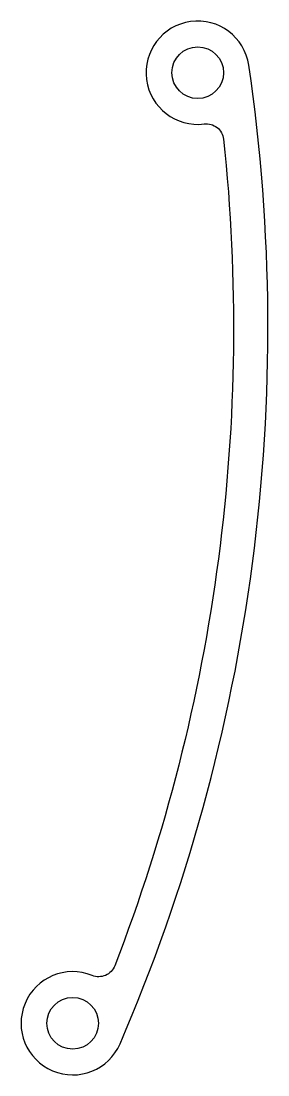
# Model space of a CAD drawing. Header units: inches. Extents: x 0 to 14.4, y 0 to 61.2.
import ezdxf

# ---------------------------------------------------------------- set-up
doc = ezdxf.new("R2010")
doc.units = ezdxf.units.IN
doc.header["$MEASUREMENT"] = 0
doc.layers.add('カバー', color=6, linetype='Continuous')

msp = doc.modelspace()

# ---------------------------------------------------------------- linework, layer by layer
at = {"layer": 'カバー'}
msp.add_lwpolyline([(13.239, 58.659, 2.38113), (10.647, 55.247, -0.419969), (11.768, 54.362, -0.119227), (5.446, 6.343, -0.419969), (4.135, 5.777, 2.38113), (5.754, 1.811, 0.139164)], format="xyb", close=True, dxfattribs=at)
for centre in [(10.27, 58.224), (3, 3)]:
    msp.add_circle(centre, 1.5, dxfattribs=at)

doc.saveas('drawing.dxf')
